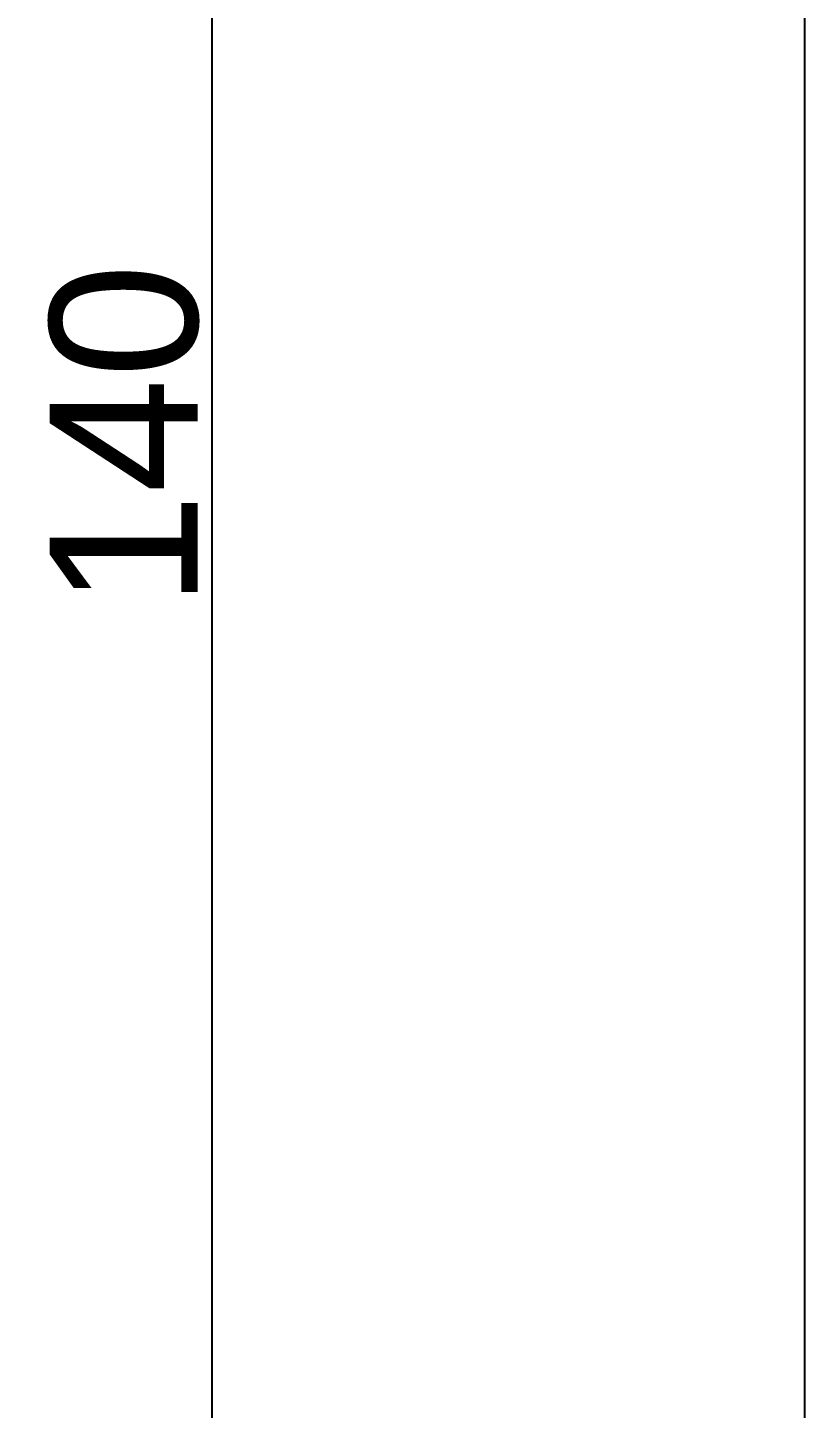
# Model space of a CAD drawing. Header units: millimetres. Extents: x 42356 to 50646, y 31507 to 39566.
# Drawn here: x 47491 to 47533, y 37764.9 to 37839.6 of the extents above; entities that cross this region are included whole.
import ezdxf

# ---------------------------------------------------------------- set-up
doc = ezdxf.new("R2010")
doc.units = ezdxf.units.MM
doc.layers.add('! NO PLOT !', color=7, linetype='Continuous', true_color=0xff75dd, plot=False)
doc.layers.add('002-PI-Kabelska kanalica', color=150, linetype='Continuous')
doc.styles.get("Standard").update_dxf_attribs({"font": 'arial.ttf'})
doc.dimstyles.new('ISO-25-lb', dxfattribs={"dimtxt": 8, "dimasz": 8, "dimexe": 1.25, "dimexo": 0.625, "dimtad": 1, "dimtxsty": 'Standard', "dimcen": 5, "dimadec": 0, "dimazin": 0, "dimtfac": 1, "dimtmove": 0, "dimatfit": 3, "dimfxl": 0, "dimarcsym": 0})

# ---------------------------------------------------------------- blocks, each defined once
blk = doc.blocks.new('*U132')
at = {"layer": '002-PI-Kabelska kanalica'}
blk.add_line((-20, -100), (-20, 580), dxfattribs=at)
blk = doc.blocks.new('*D310')
at = {"layer": '! NO PLOT !', "color": 0, "linetype": 'Continuous', "lineweight": -2, "ltscale": 0.25, "transparency": 16777216}
for p, q in [((47532.401, 37887.519), (47499.706, 37887.519)), ((47500.956, 37879.519), (47500.956, 37755.519)), ((47532.401, 37747.519), (47499.706, 37747.519))]:
    blk.add_line(p, q, dxfattribs=at)
at = {"layer": '! NO PLOT !', "color": 0, "ltscale": 0.25, "transparency": 16777216}
for points in [[(47499.622, 37879.519), (47502.289, 37879.519), (47500.956, 37887.519)], [(47499.622, 37755.519), (47502.289, 37755.519), (47500.956, 37747.519)]]:
    blk.add_solid(points, dxfattribs=at)
at = {"layer": 'Defpoints', "color": 0, "ltscale": 0.25, "transparency": 16777216}
for p in [(47533.026, 37887.519), (47500.956, 37747.519), (47533.026, 37747.519)]:
    blk.add_point(p, dxfattribs=at)
at = {"layer": '! NO PLOT !', "color": 0, "ltscale": 0.25, "transparency": 16777216, "insert": (47496.246, 37817.519), "char_height": 8, "attachment_point": 5, "rotation": 90}
blk.add_mtext('140', dxfattribs=at)

msp = doc.modelspace()

# ---------------------------------------------------------------- block references
at = {"rotation": 180}
msp.add_blockref('*U132', (47513.026, 38147.519), dxfattribs=at)

# ---------------------------------------------------------------- dimensions: what is measured, and where the dimension line sits
at = {"layer": '! NO PLOT !', "ltscale": 0.25}
dim = msp.add_linear_dim(base=(47500.956, 37747.519), p1=(47533.026, 37887.519), p2=(47533.026, 37747.519), angle=90, dimstyle='ISO-25-lb', dxfattribs=at)
dim.commit()
dim.dimension.update_dxf_attribs({"geometry": '*D310', "text_midpoint": (47496.246, 37817.519)})

doc.saveas('drawing.dxf')
